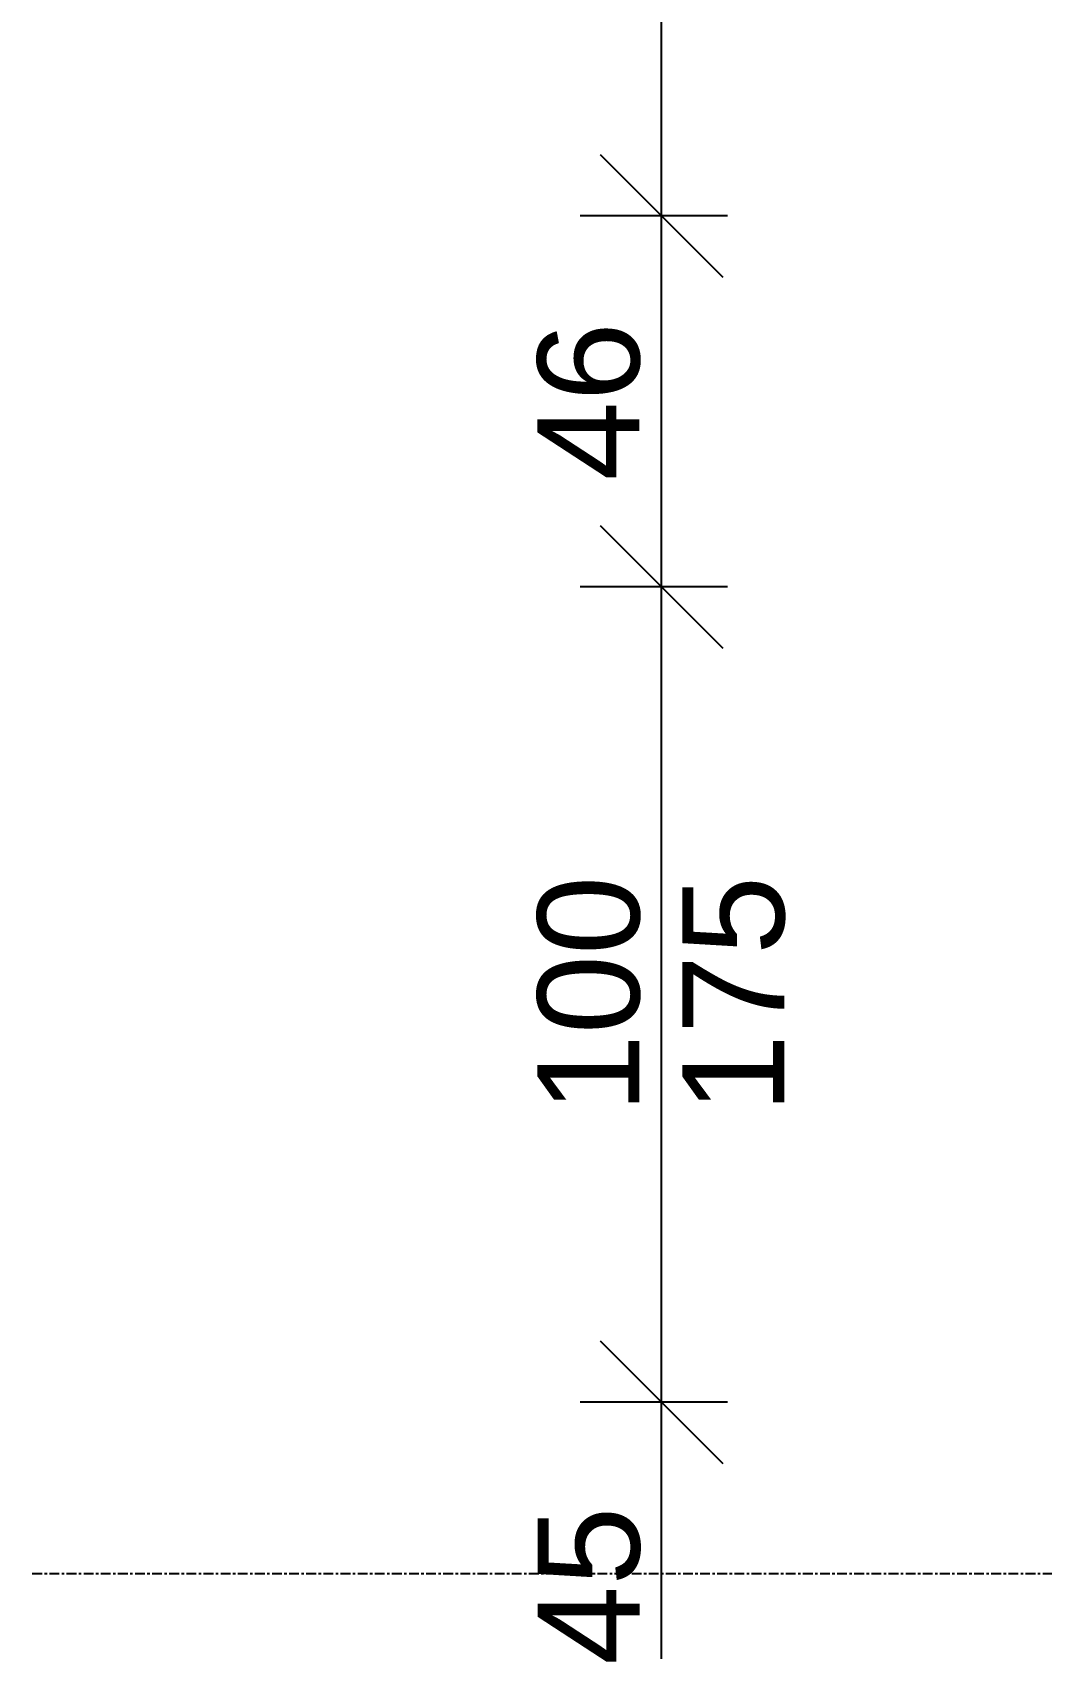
# Model space of a CAD drawing. Extents: x -5566 to 5867, y -120 to 4683.
# Drawn here: x -5235 to -5110, y 3383.8 to 3582 of the extents above; entities that cross this region are included whole.
import ezdxf

# ---------------------------------------------------------------- set-up
doc = ezdxf.new("R2010")
doc.units = 0
doc.linetypes.add('GRID_LINE', pattern=[2.1, 1.2, -0.3, 0.3, -0.3])
doc.layers.get('0').update_dxf_attribs({"linetype": 'CONTINUOUS'})
doc.layers.get('DEFPOINTS').update_dxf_attribs({"linetype": 'CONTINUOUS'})
doc.layers.add('A-ANNO-DIMS', color=211, linetype='CONTINUOUS')
doc.layers.add('S-GRID', color=1, linetype='CONTINUOUS')
doc.styles.add('ARIAL', font='arial.ttf', dxfattribs={"height": 12.5})
doc.dimstyles.new('200_100_2_5MM_ARIAL_CM___O', dxfattribs={"dimscale": 30.48, "dimtxt": 12.753242, "dimasz": 0.492126, "dimexe": 0.328084, "dimexo": 0.0625, "dimgap": 0.082021, "dimtad": 1, "dimdec": 0, "dimzin": 0, "dimtxsty": 'ARIAL', "dimblk1": 'OBLIQUE', "dimblk2": 'OBLIQUE', "dimsah": 1, "dimcen": 0.09, "dimdle": 0.328084, "dimazin": 3, "dimtfac": 1, "dimtdec": 4, "dimtix": 1, "dimtmove": 0, "dimatfit": 3, "dimtvp": 1, "dimtolj": 1, "dimtzin": 0})

# ---------------------------------------------------------------- blocks, each defined once
blk = doc.blocks.new('_OBLIQUE')
at = {"color": 0, "linetype": 'BYBLOCK'}
blk.add_line((-0.5, -0.5), (0.5, 0.5), dxfattribs=at)
blk = doc.blocks.new('DIMBLOCK216-LEVEL__9_00')
at = {"layer": 'A-ANNO-DIMS', "color": 0}
for p, q in [((-5157.84, 3358.99), (-5157.84, 3423.99)), ((-5149.74, 3413.99), (-5167.84, 3413.99)), ((-5149.74, 3368.99), (-5167.84, 3368.99))]:
    blk.add_line(p, q, dxfattribs=at)
at = {"layer": 'DEFPOINTS', "color": 0}
for p in [(-5157.84, 3413.99), (-5147.84, 3413.99), (-5147.84, 3368.99)]:
    blk.add_point(p, dxfattribs=at)
at = {"layer": 'A-ANNO-DIMS', "color": 0, "xscale": 15, "yscale": 15, "zscale": 15}
for p, rotation in [((-5157.84, 3413.99), 90), ((-5157.84, 3368.99), 270)]:
    blk.add_blockref('_OBLIQUE', p, dxfattribs=dict(at, rotation=rotation))
at = {"layer": 'A-ANNO-DIMS', "color": 0, "insert": (-5166.7, 3391.49), "char_height": 12.5, "width": 23.0736, "attachment_point": 5, "rotation": 90, "style": 'ARIAL'}
blk.add_mtext('\\A1;45', dxfattribs=at)
blk = doc.blocks.new('DIMBLOCK217-LEVEL__9_00')
at = {"layer": 'A-ANNO-DIMS', "color": 0}
for p, q in [((-5157.84, 3403.99), (-5157.84, 3523.99)), ((-5149.74, 3513.99), (-5167.84, 3513.99)), ((-5149.74, 3413.99), (-5167.84, 3413.99))]:
    blk.add_line(p, q, dxfattribs=at)
at = {"layer": 'DEFPOINTS', "color": 0}
for p in [(-5157.84, 3513.99), (-5147.84, 3513.99), (-5147.84, 3413.99)]:
    blk.add_point(p, dxfattribs=at)
at = {"layer": 'A-ANNO-DIMS', "color": 0, "xscale": 15, "yscale": 15, "zscale": 15}
for p, rotation in [((-5157.84, 3513.99), 90), ((-5157.84, 3413.99), 270)]:
    blk.add_blockref('_OBLIQUE', p, dxfattribs=dict(at, rotation=rotation))
at = {"layer": 'A-ANNO-DIMS', "color": 0, "char_height": 12.5, "width": 34.6103, "attachment_point": 5, "rotation": 90, "style": 'ARIAL'}
for s, insert in [('\\A1;100', (-5166.72, 3463.99)), ('\\A1;175', (-5148.96, 3463.99))]:
    blk.add_mtext(s, dxfattribs=dict(at, insert=insert))
blk = doc.blocks.new('DIMBLOCK218-LEVEL__9_00')
at = {"layer": 'A-ANNO-DIMS', "color": 0}
for p, q in [((-5157.84, 3503.99), (-5157.84, 3569.49)), ((-5149.74, 3559.49), (-5167.84, 3559.49)), ((-5149.74, 3513.99), (-5167.84, 3513.99))]:
    blk.add_line(p, q, dxfattribs=at)
at = {"layer": 'DEFPOINTS', "color": 0}
for p in [(-5157.84, 3559.49), (-5147.84, 3559.49), (-5147.84, 3513.99)]:
    blk.add_point(p, dxfattribs=at)
at = {"layer": 'A-ANNO-DIMS', "color": 0, "xscale": 15, "yscale": 15, "zscale": 15}
for p, rotation in [((-5157.84, 3559.49), 90), ((-5157.84, 3513.99), 270)]:
    blk.add_blockref('_OBLIQUE', p, dxfattribs=dict(at, rotation=rotation))
at = {"layer": 'A-ANNO-DIMS', "color": 0, "insert": (-5166.72, 3536.74), "char_height": 12.5, "width": 23.0736, "attachment_point": 5, "rotation": 90, "style": 'ARIAL'}
blk.add_mtext('\\A1;46', dxfattribs=at)
blk = doc.blocks.new('DIMBLOCK219-LEVEL__9_00')
at = {"layer": 'A-ANNO-DIMS', "color": 0}
for p, q in [((-5157.84, 3549.49), (-5157.84, 3669.49)), ((-5149.74, 3659.49), (-5167.84, 3659.49)), ((-5149.74, 3559.49), (-5167.84, 3559.49))]:
    blk.add_line(p, q, dxfattribs=at)
at = {"layer": 'DEFPOINTS', "color": 0}
for p in [(-5157.84, 3659.49), (-5147.84, 3659.49), (-5147.84, 3559.49)]:
    blk.add_point(p, dxfattribs=at)
at = {"layer": 'A-ANNO-DIMS', "color": 0, "xscale": 15, "yscale": 15, "zscale": 15}
for p, rotation in [((-5157.84, 3659.49), 90), ((-5157.84, 3559.49), 270)]:
    blk.add_blockref('_OBLIQUE', p, dxfattribs=dict(at, rotation=rotation))
at = {"layer": 'A-ANNO-DIMS', "color": 0, "char_height": 12.5, "width": 34.6103, "attachment_point": 5, "rotation": 90, "style": 'ARIAL'}
for s, insert in [('\\A1;100', (-5166.72, 3609.49)), ('\\A1;175', (-5148.96, 3609.49))]:
    blk.add_mtext(s, dxfattribs=dict(at, insert=insert))

msp = doc.modelspace()

# ---------------------------------------------------------------- linework, layer by layer
at = {"layer": 'S-GRID', "linetype": 'GRID_LINE'}
msp.add_line((-5235, 3392.99), (-5110, 3392.99), dxfattribs=at)

# ---------------------------------------------------------------- dimensions: what is measured, and where the dimension line sits
at = {"layer": 'A-ANNO-DIMS'}
for base, p1, p2, picture, middle in [((-5157.84, 3659.49), (-5147.84, 3559.49), (-5147.84, 3659.49), 'DIMBLOCK219-LEVEL__9_00', (-5157.84, 3609.49)), ((-5157.84, 3513.99), (-5147.84, 3413.99), (-5147.84, 3513.99), 'DIMBLOCK217-LEVEL__9_00', (-5157.84, 3463.99))]:
    dim = msp.add_linear_dim(base=base, p1=p1, p2=p2, angle=270, text='<>\\X175', dimstyle='200_100_2_5MM_ARIAL_CM___O', override={"dimpost": '<>', "dimfxl": 100}, dxfattribs=at)
    dim.commit()
    dim.dimension.update_dxf_attribs({"geometry": picture, "text_midpoint": middle})
for base, p1, p2, override, picture, middle in [((-5157.8390545, 3559.49172688), (-5147.8390545, 3513.99172688), (-5147.8390545, 3559.49172688), {"dimpost": '<>', "dimfxl": 45.5}, 'DIMBLOCK218-LEVEL__9_00', (-5166.72121685, 3536.74172688)), ((-5157.84, 3413.99), (-5147.84, 3368.99), (-5147.84, 3413.99), {"dimpost": '<>', "dimfxl": 45}, 'DIMBLOCK216-LEVEL__9_00', (-5166.7, 3391.49))]:
    dim = msp.add_linear_dim(base=base, p1=p1, p2=p2, angle=270, dimstyle='200_100_2_5MM_ARIAL_CM___O', override=override, dxfattribs=at)
    dim.commit()
    dim.dimension.update_dxf_attribs({"geometry": picture, "text_midpoint": middle})

doc.saveas('drawing.dxf')
